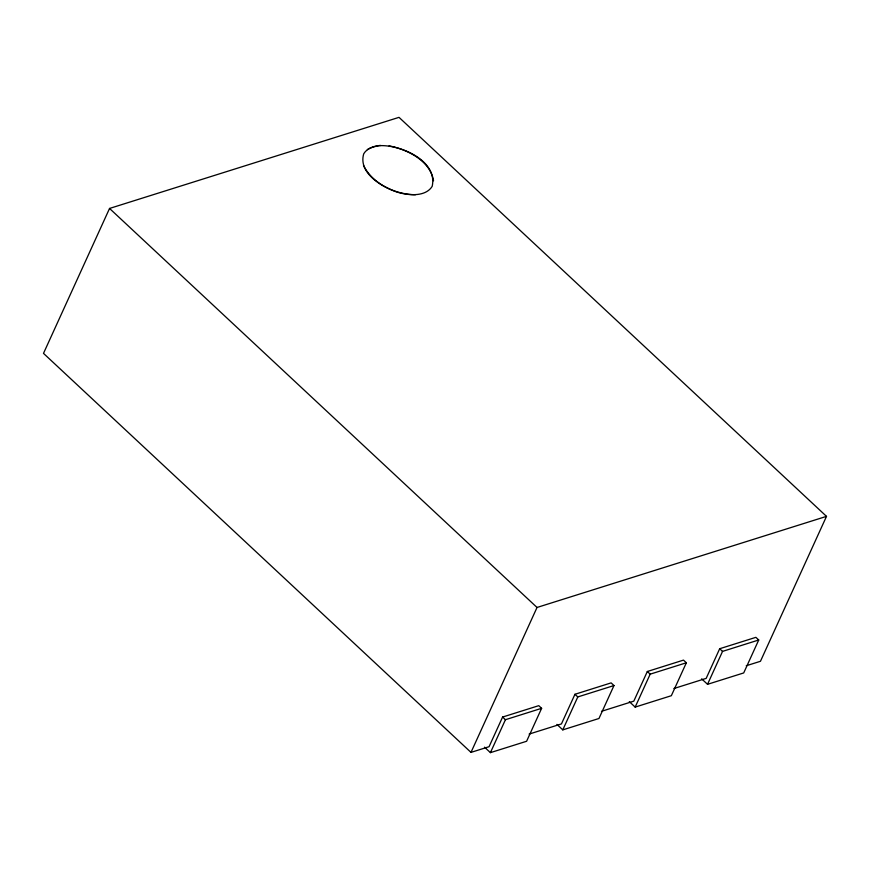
<?xml version="1.0" encoding="UTF-8"?>
<svg xmlns="http://www.w3.org/2000/svg" width="870" height="870" viewBox="0 0 870 870"><rect width="100%" height="100%" fill="white"/><g stroke="black" fill="none" stroke-linecap="round" stroke-linejoin="round"><path stroke-width="1.3" d="M380.375 145.627C401.168 145.018 437.806 160.841 432.183 186.354C425.637 196.881 409.074 195.641 397.633 192.281C381.919 187.126 358.038 172.956 363.714 153.838C366.748 148.542 374.056 145.779 380.451 145.464C376.068 146.095 370.794 147.421 367.336 149.586M746.242 665.757L760.456 661.287L826.5 516.367L399.015 117.352L109.544 208.452L43.5 353.372L470.985 752.387L489.07 746.699L502.588 717.054L538.769 705.668L541.618 708.321L526.611 741.262L490.419 752.648L484.557 747.178M363.497 165.441C372.588 183.896 395.458 194.554 415.447 194.728M389.053 145.866C407.258 149.357 430.378 160.809 433.543 180.84M470.985 752.387L537.029 607.467L826.5 516.367M490.419 752.648L505.437 719.707L541.618 708.321M556.93 724.395L562.792 729.876L598.973 718.489L613.981 685.549L611.131 682.885L574.95 694.282L561.444 723.916L529.134 734.084M562.792 729.876L577.8 696.935L613.981 685.549M629.293 701.622L635.165 707.103L671.346 695.706L686.354 662.777L683.505 660.112L647.323 671.499L633.806 701.144L601.507 711.312M635.165 707.103L650.173 674.163L686.354 662.777M701.666 678.85L707.527 684.32L743.709 672.934L758.727 639.994L755.878 637.34L719.686 648.726L706.179 678.372L673.869 688.54M707.527 684.32L722.535 651.391L758.727 639.994M719.686 648.726L722.535 651.391M647.323 671.499L650.173 674.163M109.544 208.452L537.029 607.467M574.95 694.282L577.8 696.935M502.588 717.054L505.437 719.707"/></g></svg>
